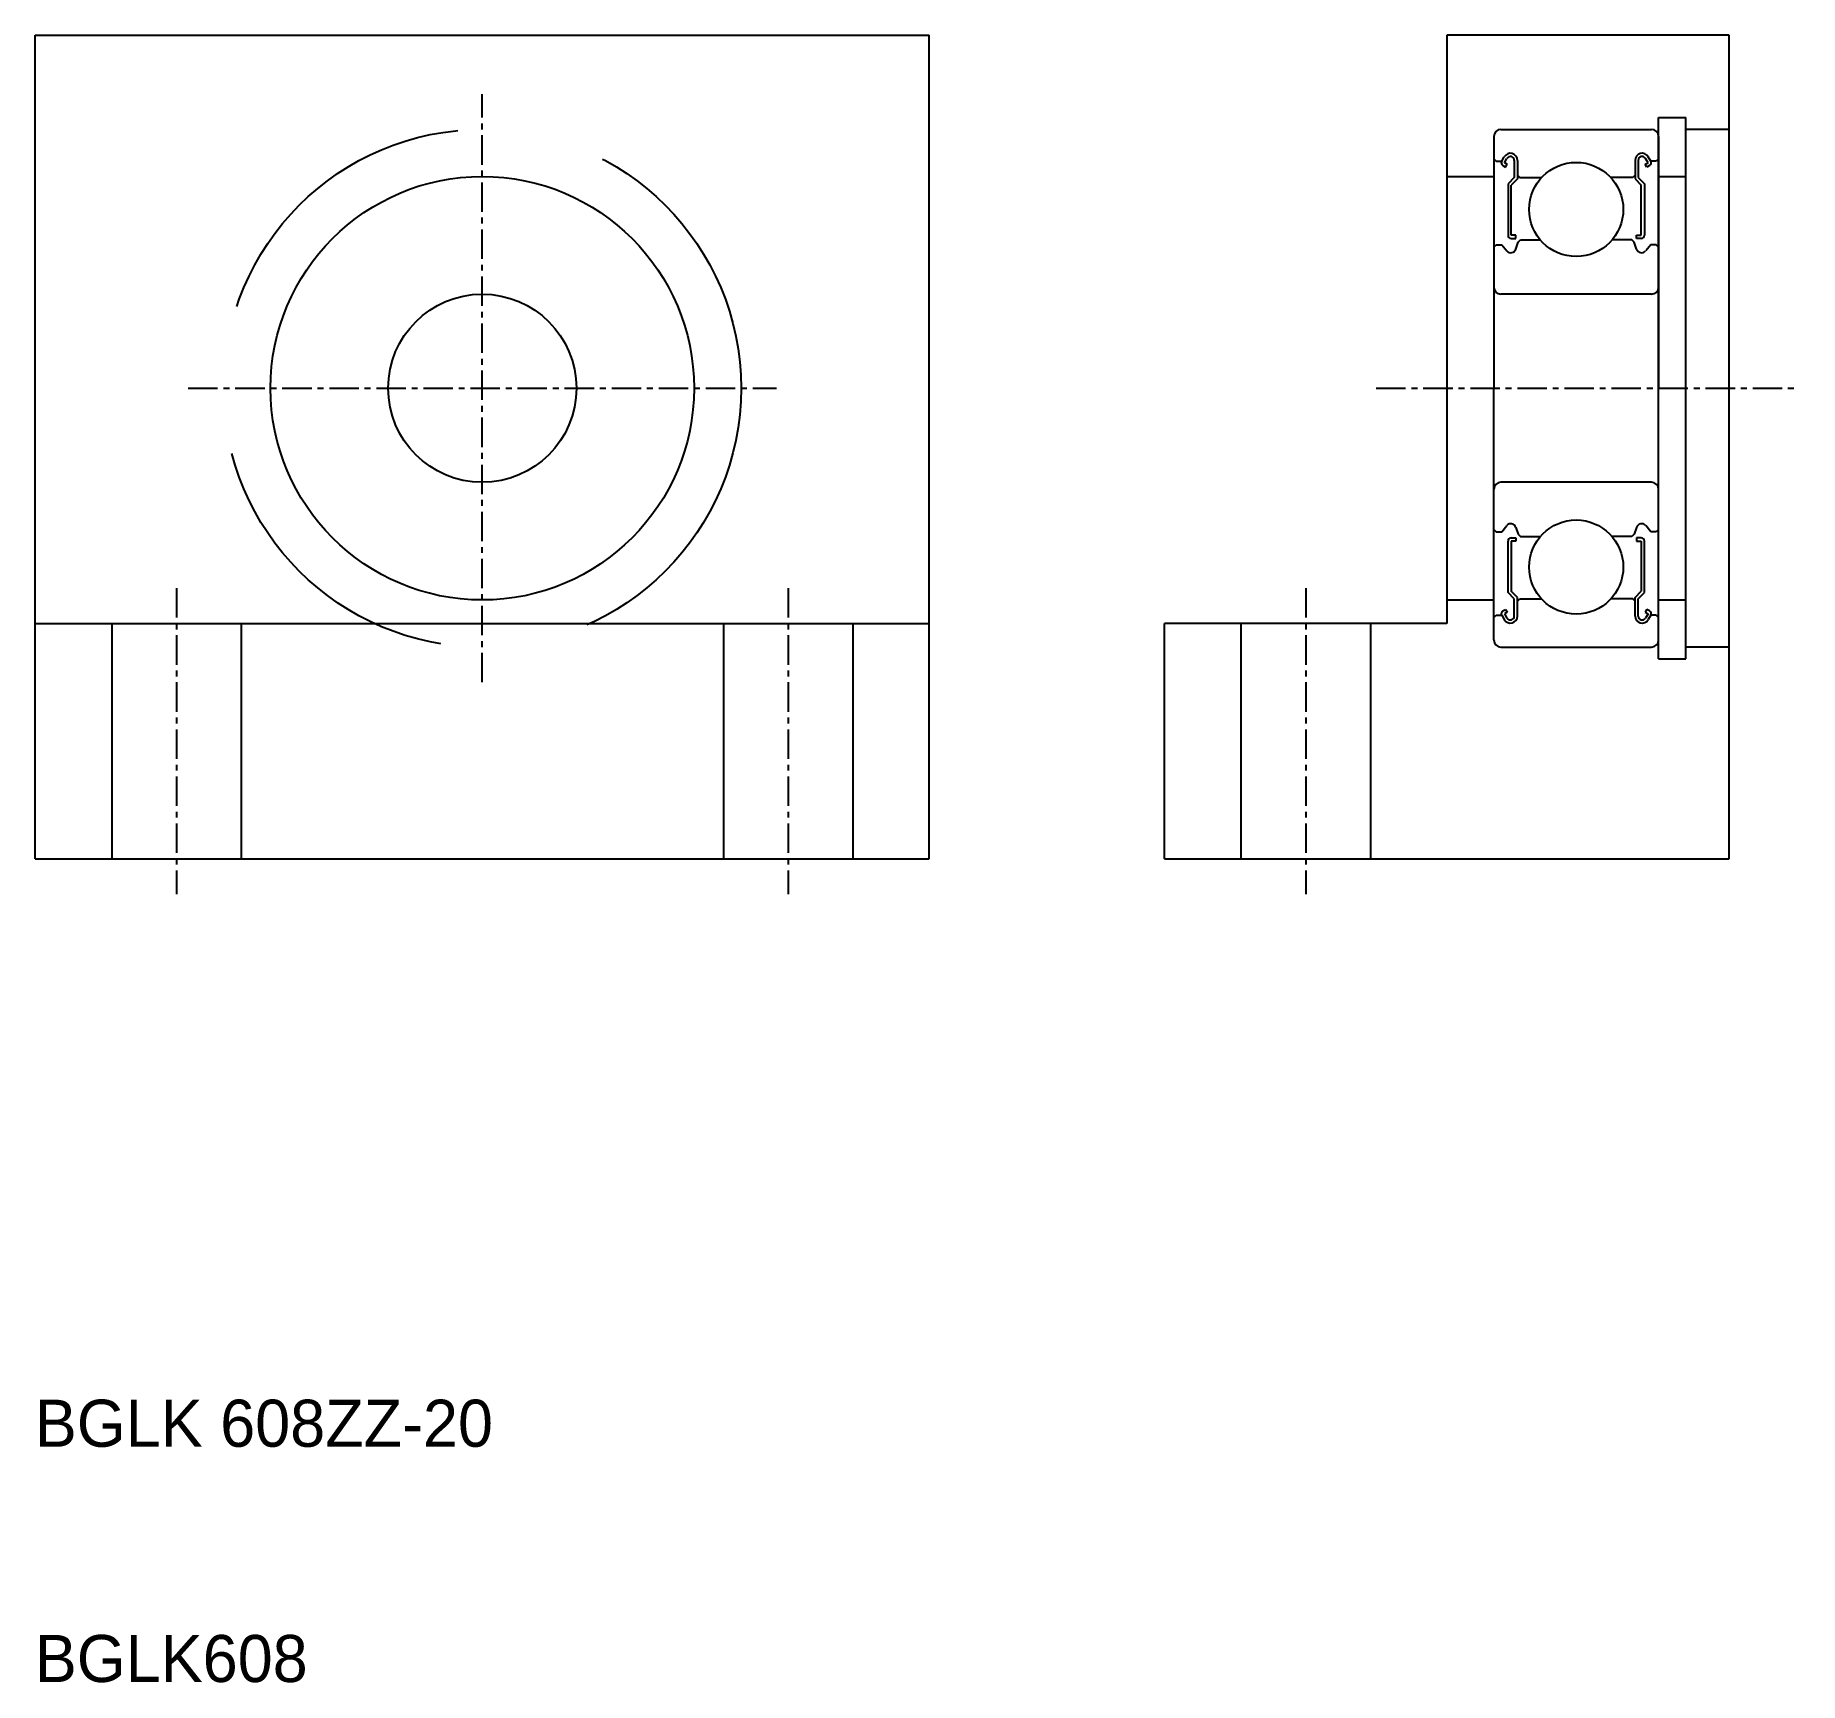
# Model space of a CAD drawing. Extents: x 86.4 to 161.4, y 59.7 to 129.7.
import ezdxf

# ---------------------------------------------------------------- set-up
doc = ezdxf.new("R2010")
doc.units = 0
doc.linetypes.add('CENTER', pattern=[2, 1.25, -0.25, 0.25, -0.25])
doc.linetypes.add('DASHED', pattern=[19.05, 12.7, -6.35])
doc.layers.get('0').update_dxf_attribs({"linetype": 'CONTINUOUS'})
doc.layers.add('CENTER', color=1, linetype='CENTER')

msp = doc.modelspace()

# ---------------------------------------------------------------- linework, layer by layer
for p, q in [((86.421, 94.732), (86.421, 129.732)), ((86.421, 129.732), (124.421, 129.732)), ((124.421, 94.732), (124.421, 129.732)), ((146.421, 129.732), (146.421, 104.732)), ((158.421, 129.732), (146.421, 129.732)), ((158.421, 94.732), (158.421, 129.732)), ((148.421, 125.432), (148.421, 114.732)), ((148.721, 125.732), (155.121, 125.732)), ((155.421, 125.432), (155.421, 114.732)), ((148.754, 124.382), (148.863, 124.566)), ((155.087, 124.382), (154.979, 124.566)), ((148.421, 124.482), (148.521, 124.382)), ((148.521, 124.382), (148.754, 124.382)), ((148.803, 124.2), (148.918, 124.133)), ((148.869, 124.315), (148.978, 124.499)), ((148.985, 124.249), (148.869, 124.315)), ((148.918, 124.133), (148.985, 124.249)), ((149.287, 124.417), (149.287, 123.682)), ((149.421, 124.417), (149.421, 123.627)), ((149.421, 123.782), (149.521, 123.682)), ((154.421, 123.782), (154.321, 123.682)), ((154.421, 124.417), (154.421, 123.627)), ((154.554, 124.417), (154.554, 123.682)), ((154.856, 124.249), (154.972, 124.315)), ((154.923, 124.133), (154.856, 124.249)), ((154.972, 124.315), (154.863, 124.499)), ((155.039, 124.2), (154.923, 124.133)), ((155.321, 124.382), (155.087, 124.382)), ((155.421, 124.482), (155.321, 124.382)), ((149.287, 123.682), (149.021, 123.415)), ((149.021, 123.415), (149.021, 121.23)), ((149.421, 123.627), (149.154, 123.36)), ((149.154, 121.23), (149.154, 123.36)), ((149.521, 123.682), (150.445, 123.682)), ((154.321, 123.682), (153.396, 123.682)), ((154.421, 123.627), (154.687, 123.36)), ((154.554, 123.682), (154.821, 123.415)), ((154.687, 121.23), (154.687, 123.36)), ((154.821, 123.415), (154.821, 121.23)), ((148.421, 120.732), (148.521, 120.832)), ((148.521, 120.832), (148.754, 120.832)), ((148.754, 120.832), (148.969, 120.57)), ((149.354, 121.23), (149.154, 121.23)), ((149.154, 121.097), (149.354, 121.097)), ((149.354, 121.097), (149.354, 121.23)), ((149.354, 120.649), (149.459, 120.938)), ((149.459, 120.938), (149.559, 121.032)), ((149.559, 121.032), (150.401, 121.032)), ((154.282, 121.032), (153.441, 121.032)), ((154.382, 120.938), (154.282, 121.032)), ((154.487, 120.649), (154.382, 120.938)), ((154.487, 121.097), (154.487, 121.23)), ((154.487, 121.23), (154.687, 121.23)), ((154.687, 121.097), (154.487, 121.097)), ((155.087, 120.832), (154.873, 120.57)), ((155.321, 120.832), (155.087, 120.832)), ((155.421, 120.732), (155.321, 120.832)), ((155.121, 118.732), (148.721, 118.732)), ((148.421, 104.032), (148.421, 114.732)), ((155.421, 104.032), (155.421, 114.732)), ((155.121, 110.732), (148.721, 110.732)), ((148.754, 108.632), (148.969, 108.895)), ((149.354, 108.816), (149.459, 108.526)), ((154.487, 108.816), (154.382, 108.526)), ((155.087, 108.632), (154.873, 108.895)), ((155.421, 109.382), (155.421, 109.382)), ((148.421, 108.732), (148.521, 108.632)), ((148.521, 108.632), (148.754, 108.632)), ((149.021, 106.049), (149.021, 108.234)), ((149.154, 108.367), (149.354, 108.367)), ((149.354, 108.234), (149.154, 108.234)), ((149.154, 108.234), (149.154, 106.104)), ((149.354, 108.367), (149.354, 108.234)), ((149.459, 108.526), (149.559, 108.432)), ((149.559, 108.432), (150.401, 108.432)), ((154.282, 108.432), (153.441, 108.432)), ((154.382, 108.526), (154.282, 108.432)), ((154.487, 108.367), (154.487, 108.234)), ((154.687, 108.367), (154.487, 108.367)), ((154.487, 108.234), (154.687, 108.234)), ((154.687, 108.234), (154.687, 106.104)), ((154.821, 106.049), (154.821, 108.234)), ((155.321, 108.632), (155.087, 108.632)), ((155.421, 108.732), (155.321, 108.632)), ((155.421, 106.707), (155.421, 106.707)), ((149.287, 105.782), (149.021, 106.049)), ((149.421, 105.837), (149.154, 106.104)), ((149.287, 105.048), (149.287, 105.782)), ((149.421, 105.048), (149.421, 105.837)), ((149.421, 105.682), (149.521, 105.782)), ((149.521, 105.782), (150.445, 105.782)), ((154.321, 105.782), (153.396, 105.782)), ((154.421, 105.682), (154.321, 105.782)), ((154.421, 105.837), (154.687, 106.104)), ((154.421, 105.048), (154.421, 105.837)), ((154.554, 105.782), (154.821, 106.049)), ((154.554, 105.048), (154.554, 105.782)), ((148.421, 104.982), (148.521, 105.082)), ((148.521, 105.082), (148.754, 105.082)), ((148.754, 105.082), (148.863, 104.898)), ((148.803, 105.264), (148.918, 105.331)), ((148.985, 105.215), (148.869, 105.149)), ((148.869, 105.149), (148.978, 104.965)), ((148.918, 105.331), (148.985, 105.216)), ((154.923, 105.331), (154.856, 105.216)), ((154.856, 105.215), (154.972, 105.149)), ((154.972, 105.149), (154.863, 104.965)), ((155.039, 105.264), (154.923, 105.331)), ((155.087, 105.082), (154.979, 104.898)), ((155.321, 105.082), (155.087, 105.082)), ((155.421, 104.982), (155.321, 105.082)), ((86.421, 104.732), (124.421, 104.732)), ((134.421, 94.732), (134.421, 104.732)), ((146.421, 104.732), (134.421, 104.732)), ((148.721, 103.732), (155.121, 103.732)), ((86.421, 94.732), (124.421, 94.732)), ((134.421, 94.732), (158.421, 94.732))]:
    msp.add_line(p, q)
at = {"color": 7, "linetype": 'CONTINUOUS'}
for p, q in [((155.421, 126.232), (156.581, 126.232)), ((155.421, 103.232), (155.421, 126.232)), ((156.581, 103.232), (156.581, 126.232)), ((158.421, 125.732), (156.581, 125.732)), ((146.421, 123.732), (148.421, 123.732)), ((155.421, 123.732), (156.581, 123.732)), ((146.421, 105.732), (148.421, 105.732)), ((155.421, 105.732), (156.581, 105.732)), ((158.421, 103.732), (156.581, 103.732)), ((155.421, 103.232), (156.581, 103.232))]:
    msp.add_line(p, q, dxfattribs=at)
at = {"color": 3, "linetype": 'DASHED'}
for p, q in [((89.671, 104.732), (89.671, 94.732)), ((95.171, 104.732), (95.171, 94.732)), ((115.671, 104.732), (115.671, 94.732)), ((121.171, 104.732), (121.171, 94.732)), ((137.671, 104.732), (137.671, 94.732)), ((143.171, 104.732), (143.171, 94.732))]:
    msp.add_line(p, q, dxfattribs=at)
msp.add_circle((105.421, 114.732), 11, dxfattribs=at)
for centre, radius in [((151.921, 122.332), 2), ((105.421, 114.732), 9), ((105.421, 114.732), 4), ((151.921, 107.132), 2)]:
    msp.add_circle(centre, radius)
for centre, radius, start, end in [((148.721, 125.432), 0.3, 90, 180), ((155.121, 125.432), 0.3, 0, 90), ((149.122, 124.417), 0.299, 0, 150.00017), ((149.122, 124.417), 0.166, 0, 150.00436), ((154.72, 124.417), 0.299, 29.99983, 180), ((154.72, 124.417), 0.166, 29.99564, 180), ((148.869, 124.315), 0.133, 149.9969, 240.00125), ((154.972, 124.315), 0.133, 299.99875, 30.0031), ((149.154, 121.23), 0.133, 180.00005, 270.00003), ((154.687, 121.23), 0.133, 269.99997, 359.99995), ((149.14, 120.713), 0.224, 220.00096, 343.1517), ((154.701, 120.713), 0.224, 196.8483, 319.99904), ((148.721, 119.032), 0.3, 180, 270), ((155.121, 119.032), 0.3, 270, 0), ((148.721, 110.432), 0.3, 90, 180), ((155.121, 110.432), 0.3, 0, 90), ((149.14, 108.751), 0.224, 16.8483, 139.99904), ((154.701, 108.751), 0.224, 40.00096, 163.1517), ((149.154, 108.234), 0.133, 89.99997, 179.99995), ((154.687, 108.234), 0.133, 0.00005, 90.00003), ((148.869, 105.149), 0.133, 119.99875, 210.0031), ((149.122, 105.048), 0.299, 209.99983, 0), ((149.122, 105.048), 0.166, 209.99564, 0), ((154.72, 105.048), 0.299, 180, 330.00017), ((154.72, 105.048), 0.166, 180, 330.00436), ((154.972, 105.149), 0.133, 329.9969, 60.00125), ((148.721, 104.032), 0.3, 180, 270), ((155.121, 104.032), 0.3, 270, 0)]:
    msp.add_arc(centre, radius, start, end)
at = {"layer": 'CENTER', "color": 1, "linetype": 'CENTER'}
for p, q in [((105.421, 102.232), (105.421, 127.232)), ((92.921, 114.732), (117.921, 114.732)), ((143.421, 114.732), (161.421, 114.732)), ((92.421, 106.232), (92.421, 93.232)), ((118.421, 106.232), (118.421, 93.232)), ((140.421, 106.232), (140.421, 93.232))]:
    msp.add_line(p, q, dxfattribs=at)

# ---------------------------------------------------------------- texts
for s, p in [('BGLK 608ZZ-20', (86.402, 69.742)), ('BGLK608', (86.402, 59.742))]:
    msp.add_text(s, height=2).set_placement(p)

doc.saveas('drawing.dxf')
